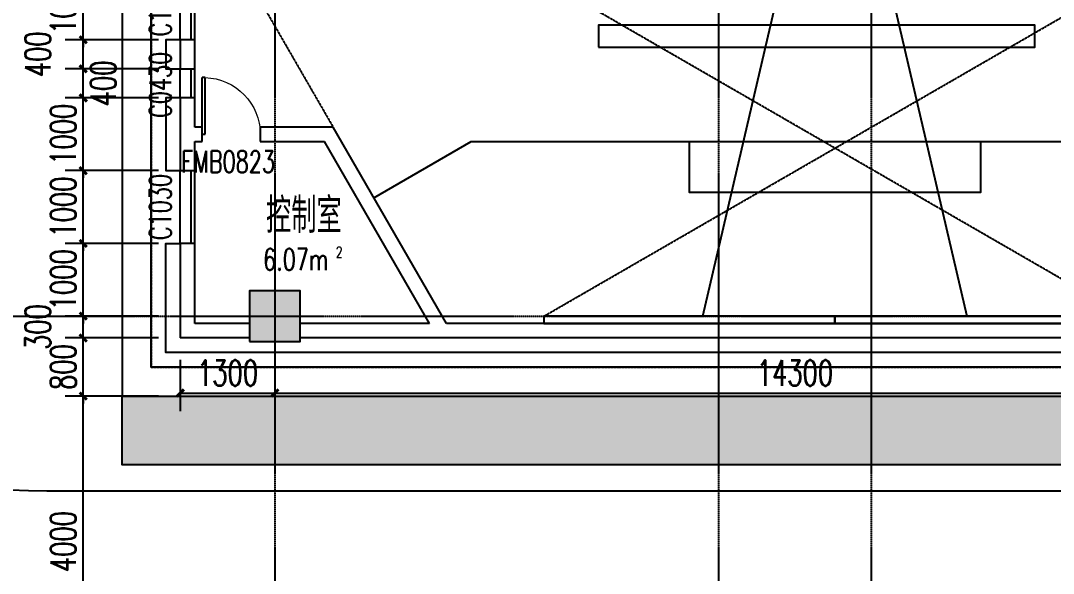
# Model space of a CAD drawing. Header units: millimetres. Extents: x 0 to 118900, y 0 to 84100.
# Drawn here: x 66603 to 80800, y 34854 to 42453 of the extents above; entities that cross this region are included whole.
import ezdxf

# ---------------------------------------------------------------- set-up
doc = ezdxf.new("R2010")
doc.units = ezdxf.units.MM
for name, pattern in [('DASH', [0.35, 0.25, -0.1]), ('DASHED2', [0.375, 0.25, -0.125]), ('DOTE', [2.42, 2, -0.2, 0.02, -0.2])]:
    doc.linetypes.add(name, pattern=pattern)
for name, color, linetype in [('COLUMN', 2, 'Continuous'), ('DOOR', 4, 'Continuous'), ('DOOR_FIRE_TEXT', 7, 'Continuous'), ('DOTE', 1, 'DOTE'), ('EVTR', 6, 'Continuous'), ('FACADE OUTER SKIN', 6, 'Continuous'), ('FUR', 36, 'Continuous'), ('PUB_DIM', 3, 'Continuous'), ('PUB_HATCH', 8, 'Continuous'), ('RD-侧石线', 9, 'Continuous'), ('SEE', 5, 'Continuous'), ('SPACE', 7, 'Continuous'), ('STAIR', 201, 'Continuous'), ('TREE4', 66, 'Continuous'), ('WALL', 2, 'Continuous'), ('WINDOW', 4, 'Continuous'), ('WINDOW_TEXT', 7, 'Continuous'), ('排水', 7, 'Continuous')]:
    doc.layers.add(name, color=color, linetype=linetype)
doc.styles.add('_TCH_SPACE', font='SIMPLEX', dxfattribs={"height": 5, "bigfont": 'GBCBIG'})
doc.styles.add('_TCH_WINDOW', font='SIMPLEX', dxfattribs={"height": 3.5, "bigfont": 'GBCBIG'})
doc.styles.add('DIM_FONT', font='SIMPLEX', dxfattribs={"width": 0.7, "bigfont": 'GBCBIG'})
doc.dimstyles.new('_TCH_ARCH&&100', dxfattribs={"dimtxt": 350, "dimasz": 100, "dimexe": 250, "dimexo": 300, "dimgap": 100, "dimtad": 1, "dimdec": 0, "dimzin": 0, "dimdsep": 46, "dimtxsty": 'DIM_FONT', "dimblk": 'ARCHTICK', "dimcen": 0.09, "dimclrt": 7, "dimazin": 2, "dimtfac": 1, "dimtdec": 0, "dimtix": 1, "dimtmove": 2, "dimatfit": 3, "dimldrblk": 'ARCHTICK', "dimfxl": 1, "dimtolj": 1, "dimtzin": 0, "dimarcsym": 0})

# ---------------------------------------------------------------- blocks, each defined once
blk = doc.blocks.new('AXIS-NET-07')
at = {"layer": 'DOTE'}
for p, q in [((777144, 1612362.8), (777144, 1540152.8)), ((783244, 1612362.8), (783244, 1540152.8)), ((785344, 1612362.8), (785344, 1540152.8)), ((716444, 1572652.8), (796144, 1572652.8))]:
    blk.add_line(p, q, dxfattribs=at)
blk = doc.blocks.new('$WINLIB2D$00000004')
at = {"color": 0}
for points in [[(-0.5, 0.5), (-0.5, -0.5)], [(-0.5, 0.5), (0.5, 0.5)], [(0.5, -0.5), (0.5, 0.5)], [(-0.5, 0.241), (0.5, 0.241)], [(-0.5, -0.5), (0.5, -0.5)]]:
    blk.add_lwpolyline(points, dxfattribs=at)
blk = doc.blocks.new('_FZH')
blk.add_lwpolyline([(-0.5, -0.5), (0.5, -0.5), (0.5, 0.5), (-0.5, 0.5)], close=True)
at = {"layer": 'PUB_HATCH'}
blk.add_solid([(-0.5, -0.5), (0.5, -0.5), (-0.5, 0.5), (0.5, 0.5)], dxfattribs=at)
blk = doc.blocks.new('$DorLib2D$00000001')
for p, q in [((0.45, 0.975), (0.5, 0.975)), ((0.45, 0), (0.45, 0.975)), ((0.5, 0), (0.5, 0.975)), ((0.5, 0), (0.45, 0))]:
    blk.add_line(p, q)
at = {"lineweight": 13}
blk.add_arc((0.475, 0), 0.975, 91.4693, 180, dxfattribs=at)
blk = doc.blocks.new('_ArchTick')
at = {"color": 0, "linetype": 'ByBlock', "const_width": 0.4}
blk.add_lwpolyline([(-0.5, -0.5), (0.5, 0.5)], dxfattribs=at)
blk = doc.blocks.new('*D193')
at = {"layer": 'Defpoints', "color": 0, "transparency": 16777216}
for p in [(67463, 37290), (68798, 37290), (68798, 33290)]:
    blk.add_point(p, dxfattribs=at)
at = {"layer": 'PUB_DIM', "color": 0, "lineweight": -2, "transparency": 16777216}
for p, q in [((68498, 37290), (67213, 37290)), ((67463, 33290), (67463, 37290)), ((68498, 33290), (67213, 33290))]:
    blk.add_line(p, q, dxfattribs=at)
at = {"layer": 'PUB_DIM', "color": 0, "lineweight": -2, "transparency": 16777216, "xscale": 100, "yscale": 100, "zscale": 100}
for p, rotation in [((67463, 37290), 90), ((67463, 33290), 270)]:
    blk.add_blockref('_ArchTick', p, dxfattribs=dict(at, rotation=rotation))
at = {"layer": 'PUB_DIM', "color": 7, "transparency": 16777216, "insert": (67188, 35290), "char_height": 350, "attachment_point": 5, "rotation": 90, "style": 'DIM_FONT'}
blk.add_mtext('\\A1;4000', dxfattribs=at)
blk = doc.blocks.new('*D194')
at = {"layer": 'Defpoints', "color": 0, "transparency": 16777216}
for p in [(67463, 38090), (68798, 38090), (68798, 37290)]:
    blk.add_point(p, dxfattribs=at)
at = {"layer": 'PUB_DIM', "color": 0, "lineweight": -2, "transparency": 16777216}
for p, q in [((68498, 38090), (67213, 38090)), ((67463, 38090), (67463, 38190)), ((67463, 37290), (67463, 38090)), ((68498, 37290), (67213, 37290)), ((67463, 37290), (67463, 37190))]:
    blk.add_line(p, q, dxfattribs=at)
at = {"layer": 'PUB_DIM', "color": 0, "lineweight": -2, "transparency": 16777216, "xscale": 100, "yscale": 100, "zscale": 100}
for p, rotation in [((67463, 38090), 270), ((67463, 37290), 90)]:
    blk.add_blockref('_ArchTick', p, dxfattribs=dict(at, rotation=rotation))
at = {"layer": 'PUB_DIM', "color": 7, "transparency": 16777216, "insert": (67188, 37690), "char_height": 350, "attachment_point": 5, "rotation": 90, "style": 'DIM_FONT'}
blk.add_mtext('\\A1;800', dxfattribs=at)
blk = doc.blocks.new('*D195')
at = {"layer": 'Defpoints', "color": 0, "transparency": 16777216}
for p in [(67463, 38390), (68798, 38390), (68798, 38090)]:
    blk.add_point(p, dxfattribs=at)
at = {"layer": 'PUB_DIM', "color": 0, "lineweight": -2, "transparency": 16777216}
for p, q in [((68498, 38390), (67213, 38390)), ((67463, 38090), (67463, 38390)), ((68498, 38090), (67213, 38090))]:
    blk.add_line(p, q, dxfattribs=at)
at = {"layer": 'PUB_DIM', "color": 0, "lineweight": -2, "transparency": 16777216, "xscale": 100, "yscale": 100, "zscale": 100}
for p, rotation in [((67463, 38390), 90), ((67463, 38090), 270)]:
    blk.add_blockref('_ArchTick', p, dxfattribs=dict(at, rotation=rotation))
at = {"layer": 'PUB_DIM', "color": 7, "transparency": 16777216, "insert": (66838, 38240), "char_height": 350, "attachment_point": 5, "rotation": 90, "style": 'DIM_FONT'}
blk.add_mtext('\\A1;300', dxfattribs=at)
blk = doc.blocks.new('*D196')
at = {"layer": 'Defpoints', "color": 0, "transparency": 16777216}
for p in [(67463, 39390), (68798, 39390), (68798, 38390)]:
    blk.add_point(p, dxfattribs=at)
at = {"layer": 'PUB_DIM', "color": 0, "lineweight": -2, "transparency": 16777216}
for p, q in [((67463, 39390), (67463, 39490)), ((68498, 39390), (67213, 39390)), ((67463, 38390), (67463, 39390)), ((68498, 38390), (67213, 38390)), ((67463, 38390), (67463, 38290))]:
    blk.add_line(p, q, dxfattribs=at)
at = {"layer": 'PUB_DIM', "color": 0, "lineweight": -2, "transparency": 16777216, "xscale": 100, "yscale": 100, "zscale": 100}
for p, rotation in [((67463, 39390), 270), ((67463, 38390), 90)]:
    blk.add_blockref('_ArchTick', p, dxfattribs=dict(at, rotation=rotation))
at = {"layer": 'PUB_DIM', "color": 7, "transparency": 16777216, "insert": (67188, 38890), "char_height": 350, "attachment_point": 5, "rotation": 90, "style": 'DIM_FONT'}
blk.add_mtext('\\A1;1000', dxfattribs=at)
blk = doc.blocks.new('*D197')
at = {"layer": 'Defpoints', "color": 0, "transparency": 16777216}
for p in [(67463, 40390), (68798, 40390), (68798, 39390)]:
    blk.add_point(p, dxfattribs=at)
at = {"layer": 'PUB_DIM', "color": 0, "lineweight": -2, "transparency": 16777216}
for p, q in [((67463, 40390), (67463, 40490)), ((68498, 40390), (67213, 40390)), ((67463, 39390), (67463, 40390)), ((68498, 39390), (67213, 39390)), ((67463, 39390), (67463, 39290))]:
    blk.add_line(p, q, dxfattribs=at)
at = {"layer": 'PUB_DIM', "color": 0, "lineweight": -2, "transparency": 16777216, "xscale": 100, "yscale": 100, "zscale": 100}
for p, rotation in [((67463, 40390), 270), ((67463, 39390), 90)]:
    blk.add_blockref('_ArchTick', p, dxfattribs=dict(at, rotation=rotation))
at = {"layer": 'PUB_DIM', "color": 7, "transparency": 16777216, "insert": (67188, 39890), "char_height": 350, "attachment_point": 5, "rotation": 90, "style": 'DIM_FONT'}
blk.add_mtext('\\A1;1000', dxfattribs=at)
blk = doc.blocks.new('*D198')
at = {"layer": 'Defpoints', "color": 0, "transparency": 16777216}
for p in [(67463, 41390), (68798, 41390), (68798, 40390)]:
    blk.add_point(p, dxfattribs=at)
at = {"layer": 'PUB_DIM', "color": 0, "lineweight": -2, "transparency": 16777216}
for p, q in [((67463, 41390), (67463, 41490)), ((68498, 41390), (67213, 41390)), ((67463, 40390), (67463, 41390)), ((68498, 40390), (67213, 40390)), ((67463, 40390), (67463, 40290))]:
    blk.add_line(p, q, dxfattribs=at)
at = {"layer": 'PUB_DIM', "color": 0, "lineweight": -2, "transparency": 16777216, "xscale": 100, "yscale": 100, "zscale": 100}
for p, rotation in [((67463, 41390), 270), ((67463, 40390), 90)]:
    blk.add_blockref('_ArchTick', p, dxfattribs=dict(at, rotation=rotation))
at = {"layer": 'PUB_DIM', "color": 7, "transparency": 16777216, "insert": (67188, 40890), "char_height": 350, "attachment_point": 5, "rotation": 90, "style": 'DIM_FONT'}
blk.add_mtext('\\A1;1000', dxfattribs=at)
blk = doc.blocks.new('*D199')
at = {"layer": 'Defpoints', "color": 0, "transparency": 16777216}
for p in [(67463, 41790), (68798, 41790), (68798, 41390)]:
    blk.add_point(p, dxfattribs=at)
at = {"layer": 'PUB_DIM', "color": 0, "lineweight": -2, "transparency": 16777216}
for p, q in [((68498, 41790), (67213, 41790)), ((67463, 41390), (67463, 41790)), ((68498, 41390), (67213, 41390))]:
    blk.add_line(p, q, dxfattribs=at)
at = {"layer": 'PUB_DIM', "color": 0, "lineweight": -2, "transparency": 16777216, "xscale": 100, "yscale": 100, "zscale": 100}
for p, rotation in [((67463, 41790), 90), ((67463, 41390), 270)]:
    blk.add_blockref('_ArchTick', p, dxfattribs=dict(at, rotation=rotation))
at = {"layer": 'PUB_DIM', "color": 7, "transparency": 16777216, "insert": (67738, 41590), "char_height": 350, "attachment_point": 5, "rotation": 90, "style": 'DIM_FONT'}
blk.add_mtext('\\A1;400', dxfattribs=at)
blk = doc.blocks.new('*D200')
at = {"layer": 'Defpoints', "color": 0, "transparency": 16777216}
for p in [(67463, 42190), (68798, 42190), (68798, 41790)]:
    blk.add_point(p, dxfattribs=at)
at = {"layer": 'PUB_DIM', "color": 0, "lineweight": -2, "transparency": 16777216}
for p, q in [((68498, 42190), (67213, 42190)), ((67463, 41790), (67463, 42190)), ((68498, 41790), (67213, 41790))]:
    blk.add_line(p, q, dxfattribs=at)
at = {"layer": 'PUB_DIM', "color": 0, "lineweight": -2, "transparency": 16777216, "xscale": 100, "yscale": 100, "zscale": 100}
for p, rotation in [((67463, 42190), 90), ((67463, 41790), 270)]:
    blk.add_blockref('_ArchTick', p, dxfattribs=dict(at, rotation=rotation))
at = {"layer": 'PUB_DIM', "color": 7, "transparency": 16777216, "insert": (66838, 41990), "char_height": 350, "attachment_point": 5, "rotation": 90, "style": 'DIM_FONT'}
blk.add_mtext('\\A1;400', dxfattribs=at)
blk = doc.blocks.new('*D201')
at = {"layer": 'Defpoints', "color": 0, "transparency": 16777216}
for p in [(67463, 43190), (68798, 43190), (68798, 42190)]:
    blk.add_point(p, dxfattribs=at)
at = {"layer": 'PUB_DIM', "color": 0, "lineweight": -2, "transparency": 16777216}
for p, q in [((68498, 43190), (67213, 43190)), ((67463, 43190), (67463, 43290)), ((67463, 42190), (67463, 43190)), ((68498, 42190), (67213, 42190)), ((67463, 42190), (67463, 42090))]:
    blk.add_line(p, q, dxfattribs=at)
at = {"layer": 'PUB_DIM', "color": 0, "lineweight": -2, "transparency": 16777216, "xscale": 100, "yscale": 100, "zscale": 100}
for p, rotation in [((67463, 43190), 270), ((67463, 42190), 90)]:
    blk.add_blockref('_ArchTick', p, dxfattribs=dict(at, rotation=rotation))
at = {"layer": 'PUB_DIM', "color": 7, "transparency": 16777216, "insert": (67188, 42690), "char_height": 350, "attachment_point": 5, "rotation": 90, "style": 'DIM_FONT'}
blk.add_mtext('\\A1;1000', dxfattribs=at)
blk = doc.blocks.new('*D452')
at = {"layer": 'Defpoints', "color": 0, "transparency": 16777216}
for p in [(68798, 38090), (70098, 38090), (70098, 37333)]:
    blk.add_point(p, dxfattribs=at)
at = {"layer": 'PUB_DIM', "color": 0, "lineweight": -2, "transparency": 16777216}
for p, q in [((68798, 37790), (68798, 37083)), ((70098, 37790), (70098, 37083)), ((68798, 37333), (70098, 37333))]:
    blk.add_line(p, q, dxfattribs=at)
at = {"layer": 'PUB_DIM', "color": 0, "lineweight": -2, "transparency": 16777216, "xscale": 100, "yscale": 100, "zscale": 100, "rotation": 180}
blk.add_blockref('_ArchTick', (68798, 37333), dxfattribs=at)
at = {"layer": 'PUB_DIM', "color": 0, "lineweight": -2, "transparency": 16777216, "xscale": 100, "yscale": 100, "zscale": 100}
blk.add_blockref('_ArchTick', (70098, 37333), dxfattribs=at)
at = {"layer": 'PUB_DIM', "color": 7, "transparency": 16777216, "insert": (69448, 37608), "char_height": 350, "attachment_point": 5, "style": 'DIM_FONT'}
blk.add_mtext('\\A1;1300', dxfattribs=at)
blk = doc.blocks.new('*D453')
at = {"layer": 'Defpoints', "color": 0, "transparency": 16777216}
for p in [(70098, 38090), (84398, 38090), (84398, 37333)]:
    blk.add_point(p, dxfattribs=at)
at = {"layer": 'PUB_DIM', "color": 0, "lineweight": -2, "transparency": 16777216}
for p, q in [((70098, 37790), (70098, 37083)), ((84398, 37790), (84398, 37083)), ((70098, 37333), (84398, 37333))]:
    blk.add_line(p, q, dxfattribs=at)
at = {"layer": 'PUB_DIM', "color": 0, "lineweight": -2, "transparency": 16777216, "xscale": 100, "yscale": 100, "zscale": 100, "rotation": 180}
blk.add_blockref('_ArchTick', (70098, 37333), dxfattribs=at)
at = {"layer": 'PUB_DIM', "color": 0, "lineweight": -2, "transparency": 16777216, "xscale": 100, "yscale": 100, "zscale": 100}
blk.add_blockref('_ArchTick', (84398, 37333), dxfattribs=at)
at = {"layer": 'PUB_DIM', "color": 7, "transparency": 16777216, "insert": (77248, 37608), "char_height": 350, "attachment_point": 5, "style": 'DIM_FONT'}
blk.add_mtext('\\A1;14300', dxfattribs=at)

msp = doc.modelspace()

# ---------------------------------------------------------------- hatches: boundary and pattern name
at = {"layer": 'TREE4'}
h = msp.add_hatch(dxfattribs=at)
h.set_pattern_fill('GRASS', color=256, scale=100, style=0)
h.set_pattern_definition([(90, (67997.56, 36345.17), (-199.559, 199.559), [52.916, -346.202]), (45, (67997.56, 36345.17), (-199.559, 199.559), [52.916, -229.303]), (135, (67997.56, 36345.17), (-199.559, -199.559), [52.916, -229.303])])
h.paths.add_polyline_path([(67997.6, 37289.9), (84397.6, 37289.9), (84397.6, 36345.2), (67997.6, 36345.2)])

# ---------------------------------------------------------------- linework, layer by layer
at = {"layer": 'EVTR', "ltscale": 20}
for points in [[(68797.6, 42190), (68597.6, 42190), (68597.6, 41790), (68797.6, 41790)], [(68797.6, 41390), (68597.6, 41390), (68597.6, 40390), (68797.6, 40390)]]:
    msp.add_lwpolyline(points, dxfattribs=at)
at = {"layer": 'FACADE OUTER SKIN', "ltscale": 20}
msp.add_lwpolyline([(82449.2, 37889.9), (68597.6, 37889.9), (68597.6, 39390), (68797.6, 39390)], dxfattribs=at)
at = {"layer": 'FUR'}
for points in [[(74547.5, 42089.9), (80547.5, 42089.9), (80547.5, 42389.9), (74547.5, 42389.9), (74547.5, 42089.9)], [(71459.2, 40017.2), (72797.6, 40789.9), (82797.6, 40789.9), (84136, 40017.2)]]:
    msp.add_lwpolyline(points, dxfattribs=at)
for points in [[(75797.6, 40789.9), (79797.6, 40789.9), (79797.6, 40089.9), (75797.6, 40089.9)], [(73797.6, 38289.9), (77797.6, 38289.9), (77797.6, 38389.9), (73797.6, 38389.9)], [(77797.6, 38289.9), (81797.6, 38289.9), (81797.6, 38389.9), (77797.6, 38389.9)]]:
    msp.add_lwpolyline(points, close=True, dxfattribs=at)
at = {"layer": 'RD-侧石线'}
msp.add_lwpolyline([(45797.6, 31989.5, -1.9943997), (55387.6, 44832.1, 0.3382133), (66964.7, 35989.5), (81497.7, 35989.5, 0.4142115), (93497.6, 47989.5), (93497.6, 83100)], format="xyb", dxfattribs=at)
at = {"layer": 'SEE'}
msp.add_lwpolyline([(77797.6, 46181.7), (77597.6, 46181.7), (77597.6, 46681.7), (77997.6, 46681.7), (77997.6, 46181.7), (77797.6, 46181.7), (79611.1, 38389.9), (75982.4, 38389.9)], close=True, dxfattribs=at)
at = {"layer": 'SEE', "linetype": 'DASH'}
for points in [[(81797.6, 38389.9), (70097.6, 45144.9)], [(73797.6, 38389.9), (84397.6, 44509.8)]]:
    msp.add_lwpolyline(points, dxfattribs=at)
at = {"layer": 'STAIR', "linetype": 'DASHED2'}
for points in [[(68597.6, 52689.9), (68397.6, 52689.9), (68397.6, 37689.9), (87397.6, 37689.9), (87397.6, 55689.9), (86797.6, 55689.9)], [(68997.6, 44280.8), (70897.6, 40989.9)]]:
    msp.add_lwpolyline(points, dxfattribs=at)
at = {"layer": 'TREE4', "ltscale": 20}
msp.add_lwpolyline([(67997.6, 37289.9), (84397.6, 37289.9), (84397.6, 36345.2), (67997.6, 36345.2)], close=True, dxfattribs=at)
at = {"layer": 'WALL'}
for p, q in [((68997.6, 42190), (68797.6, 42190)), ((68797.6, 42190), (68797.6, 41790)), ((68997.6, 41790), (68997.6, 42190)), ((68797.6, 41790), (68997.6, 41790)), ((68997.6, 41390), (68797.6, 41390)), ((68797.6, 41390), (68797.6, 40889.9)), ((68997.6, 40989.9), (68997.6, 41390)), ((68797.6, 40889.9), (68797.6, 40390)), ((69097.6, 40989.9), (68997.6, 40989.9)), ((69097.6, 40789.9), (69097.6, 40989.9)), ((70897.6, 40989.9), (69897.6, 40989.9)), ((69897.6, 40989.9), (69897.6, 40789.9)), ((72456.4, 38289.9), (70897.6, 40989.9)), ((68997.6, 40390), (68997.6, 40789.9)), ((68997.6, 40789.9), (69097.6, 40789.9)), ((69897.6, 40789.9), (70782.1, 40789.9)), ((72225.5, 38289.9), (70782.1, 40789.9)), ((68797.6, 40390), (68997.6, 40390)), ((68997.6, 39390), (68797.6, 39390)), ((68797.6, 39390), (68797.6, 38089.9)), ((68997.6, 38289.9), (68997.6, 39390)), ((69747.6, 38289.9), (68997.6, 38289.9)), ((72225.5, 38289.9), (70447.6, 38289.9)), ((83138.7, 38289.9), (72456.4, 38289.9)), ((69747.6, 38089.9), (68797.6, 38089.9)), ((72283.2, 38089.9), (70447.6, 38089.9)), ((83311.9, 38089.9), (72283.2, 38089.9))]:
    msp.add_line(p, q, dxfattribs=at)
at = {"layer": '排水'}
msp.add_lwpolyline([(70597.6, 30889.9), (29497.6, 30889.9), (29497.6, 54489.9), (67997.6, 54489.9), (67997.6, 37289.9), (87597.1, 37289.9), (87597.1, 76689.9), (61397.6, 76689.9), (61397.6, 76289.9), (87197.1, 76289.9), (87197.1, 37689.9), (68397.6, 37689.9), (68397.6, 54889.9), (29097.6, 54889.9), (29097.6, 51789.9)], dxfattribs=at)

# ---------------------------------------------------------------- block references
at = {"layer": 'COLUMN', "xscale": 700, "yscale": 700, "zscale": 700}
msp.add_blockref('_FZH', (70097.6, 38389.9), dxfattribs=at)
at = {"layer": 'DOOR'}
ref = msp.add_blockref('$DorLib2D$00000001', (69497.6, 40889.9), dxfattribs=dict(at, xscale=-800, yscale=800, zscale=200))
ref.add_attrib('A', 'FMB0823', (68812.6, 40366.1), dxfattribs={"layer": 'DOOR_FIRE_TEXT', "ltscale": 20, "height": 297.5, "style": '_TCH_WINDOW', "width": 0.705882})
at = {"layer": 'DOTE'}
msp.add_blockref('AXIS-NET-07', (-707046.5, -1534262.9), dxfattribs=at)
at = {"layer": 'WINDOW'}
ref = msp.add_blockref('$WINLIB2D$00000004', (68897.6, 42690), dxfattribs=dict(at, xscale=1000, yscale=-200, zscale=1000, rotation=90.00000000004755))
ref.add_attrib('A', 'C1030', (68671.3, 42235), dxfattribs={"layer": 'WINDOW_TEXT', "ltscale": 20, "height": 297.5, "rotation": 90, "style": '_TCH_WINDOW', "width": 0.705882})
ref = msp.add_blockref('$WINLIB2D$00000004', (68897.6, 41590), dxfattribs=dict(at, xscale=400, yscale=-200, zscale=400, rotation=90.00000000004755))
ref.add_attrib('A', 'C0430', (68671.3, 41115), dxfattribs={"layer": 'WINDOW_TEXT', "ltscale": 20, "height": 297.5, "rotation": 90, "style": '_TCH_WINDOW', "width": 0.705882})
ref = msp.add_blockref('$WINLIB2D$00000004', (68897.6, 39890), dxfattribs=dict(at, xscale=1000, yscale=-200, zscale=1000, rotation=90))
ref.add_attrib('A', 'C1030', (68671.3, 39435), dxfattribs={"layer": 'WINDOW_TEXT', "ltscale": 20, "height": 297.5, "rotation": 90, "style": '_TCH_WINDOW', "width": 0.705882})

# ---------------------------------------------------------------- texts
at = {"layer": 'SPACE', "style": '_TCH_SPACE'}
msp.add_text('控制室', height=482.27, dxfattribs=at).set_placement((69976.1, 39532.3))
at = {"layer": 'SPACE', "style": '_TCH_SPACE', "width": 0.705882}
for s, height, p in [('2', 148.8, (70935.8, 39195.4)), ('6.07m', 297.5, (69935.8, 39020.4))]:
    msp.add_text(s, height=height, dxfattribs=at).set_placement(p)

# ---------------------------------------------------------------- dimensions: what is measured, and where the dimension line sits
at = {"layer": 'PUB_DIM'}
for p1, p2, distance, picture, middle in [((68797.6, 42190), (68797.6, 43190), 1334.5, '*D201', (67188.1, 42690)), ((68797.6, 40390), (68797.6, 41390), 1334.5, '*D198', (67188.1, 40890)), ((68797.6, 39390), (68797.6, 40390), 1334.5, '*D197', (67188.1, 39890)), ((68797.6, 38389.9), (68797.6, 39390), 1334.5, '*D196', (67188.1, 38889.9)), ((68797.6, 37289.9), (68797.6, 38089.9), 1334.5, '*D194', (67188.1, 37689.9)), ((68797.6, 38089.9), (70097.6, 38089.9), -756.6, '*D452', (69447.6, 37608.3)), ((70097.6, 38089.9), (84397.6, 38089.9), -756.6, '*D453', (77247.6, 37608.3)), ((68797.6, 33289.9), (68797.6, 37289.9), 1334.5, '*D193', (67188.1, 35289.9))]:
    dim = msp.add_aligned_dim(p1=p1, p2=p2, distance=distance, dimstyle='_TCH_ARCH&&100', dxfattribs=at)
    dim.commit()
    dim.dimension.update_dxf_attribs({"geometry": picture, "text_midpoint": middle})
for base, p1, p2, picture, middle in [((67463.1, 42190), (68797.6, 41790), (68797.6, 42190), '*D200', (66838.1, 41990)), ((67463.1, 41790), (68797.6, 41390), (68797.6, 41790), '*D199', (67738.1, 41590)), ((67463.1, 38389.9), (68797.6, 38089.9), (68797.6, 38389.9), '*D195', (66838.1, 38239.9))]:
    dim = msp.add_linear_dim(base=base, p1=p1, p2=p2, angle=90, dimstyle='_TCH_ARCH&&100', dxfattribs=at)
    dim.commit()
    dim.dimension.update_dxf_attribs({"geometry": picture, "text_midpoint": middle, "dimtype": 161})

doc.saveas('drawing.dxf')
